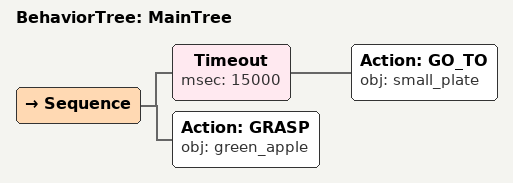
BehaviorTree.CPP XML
<root main_tree_to_execute="MainTree">
  <BehaviorTree ID="MainTree">
    <Sequence>
      <!-- Timeout: NAVIGATE_TO small_plate within 15s -->
      <Timeout msec="15000">
        <!-- Navigate to small_plate -->
        <Action ID="GO_TO" obj="small_plate" />
      </Timeout>
      <!-- Go to small_plate -->
      <Action ID="GRASP" obj="green_apple" />
    </Sequence>
  </BehaviorTree>
</root>
